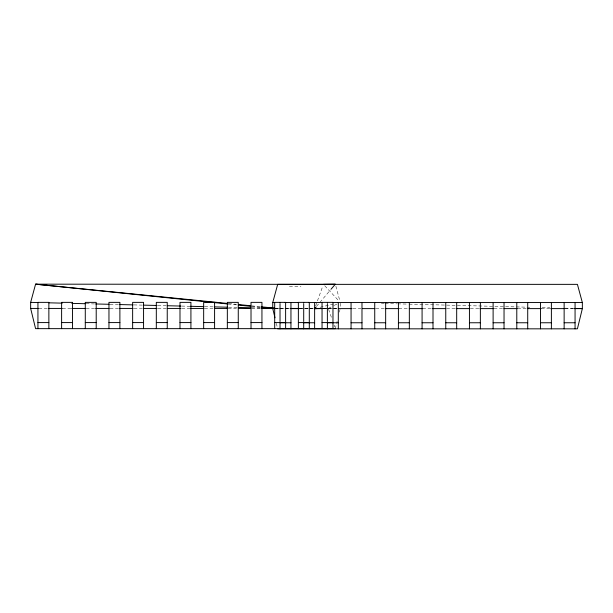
<?xml version="1.0" encoding="UTF-8"?>
<svg xmlns="http://www.w3.org/2000/svg" width="613" height="613" viewBox="0 0 613 613"><rect width="100%" height="100%" fill="white"/><g stroke="black" fill="none" stroke-linecap="round" stroke-linejoin="round"><path stroke-width="0.46" stroke-dasharray="3.06 2.3" d="M335.319 328.645L337.119 321.296M339.357 312.109L340.031 309.35M315.611 305.918L322.775 286.148M316.461 306.454L330.453 289.926M328.307 308.431L333.426 305.833M334.284 305.397L336.844 304.102M320.124 307.274L335.679 303.481M275.444 308.239L277.344 308.431L273.666 308.577L284.049 308.577M323.748 308.492L326.484 308.454M323.174 308.554L326.024 308.531M326.967 308.523L337.411 308.454M284.984 308.569L289.696 308.554M300.056 308.523L307.588 308.5M308.531 308.492L313.243 308.477M323.603 308.446L326.423 308.439M289.443 286.493L300.952 286.493M38.849 308.431L47.952 308.431M62.518 308.431L71.629 308.431M86.149 308.431L95.306 308.431M110.072 308.431L118.976 308.431M133.994 308.431L142.653 308.431M157.916 308.431L166.529 308.431M181.808 308.431L190.451 308.431M204.573 308.431L213.684 308.431M228.251 308.431L236.449 308.431M251.69 308.431L260.303 308.431M274.586 308.431L289.612 308.431M299.282 308.431L313.212 308.431M322.951 308.431L337.495 308.431M275.582 308.615L290.049 308.615M299.152 308.615L313.718 308.615M323.235 308.615L337.579 308.615M352.881 308.615L361.072 308.615M375.823 308.615L384.749 308.615M398.772 308.615L408.427 308.615M422.679 308.615L431.284 308.615M446.578 308.615L455.183 308.615M470.347 308.615L479.09 308.615M494.024 308.615L502.989 308.615M517.694 308.615L526.805 308.615M541.371 308.615L550.482 308.615M565.048 308.615L574.151 308.615M86.111 303.726L94.762 303.941M110.011 304.316L118.684 304.531M133.918 304.906L142.607 305.121M157.825 305.496L166.529 305.711M181.732 306.079L190.451 306.293M204.673 306.646L214.236 306.883M228.58 307.236L237.185 307.442M251.69 307.803L260.303 308.01M273.666 308.339L277.344 308.431M381.401 303.427L384.274 303.504M385.232 303.527L396.711 303.826M397.668 303.849L408.197 304.117M409.155 304.148L515.364 306.883M516.322 306.906L529.724 307.251M542.16 307.573L549.815 307.772M565.125 308.17L573.737 308.393M228.802 303.558L236.419 304.324M251.644 305.856L260.211 306.715M227.982 304.002L236.549 304.883M251.79 306.454L260.364 307.335M324.721 285.742L338.958 300.983M328.614 309.312L331.664 318.101M334.1 325.128L334.713 326.89M335.863 286.156L340.008 301.466M276.333 323.312L277.229 326.99M340.253 303.236L340.253 307.565"/><path stroke-width="0.92" d="M335.319 328.645L35.585 328.645L30.65 308.431L30.65 302.37L35.585 284.171L335.372 284.355M274.984 317.802L272.747 308.615L272.747 302.546L277.681 284.355L577.415 284.355L582.35 302.546L582.35 308.615L577.415 328.829L277.681 328.829M322.285 308.615L314.63 308.615L315.848 307.174M331.066 289.206L335.319 284.171L323.426 284.355M316.53 308.6L314.63 308.615L316.461 308.163M261.314 307.435L274.586 308.538M314.63 308.615L321.925 308.515M272.747 302.546L274.655 302.546M285.168 302.546L298.539 302.546M309.052 302.546L322.423 302.546M332.844 302.546L582.35 302.546M30.65 308.431L38.305 308.431M48.833 308.431L62.227 308.431M71.798 308.431L85.192 308.431M95.72 308.431L109.114 308.431M119.642 308.431L133.036 308.431M143.565 308.431L156.959 308.431M167.487 308.431L180.881 308.431M190.451 308.431L203.845 308.431M214.374 308.431L227.768 308.431M238.296 308.431L250.732 308.431M261.261 308.431L274.586 308.431M290.562 308.431L299.052 308.431M314.155 308.431L321.702 308.431M272.747 308.615L274.639 308.615M290.738 308.615L299.152 308.615M338.537 308.615L351.923 308.615M362.436 308.615L374.872 308.615M385.385 308.615L398.772 308.615M409.292 308.615L422.679 308.615M432.234 308.615L445.62 308.615M456.141 308.615L469.527 308.615M480.04 308.615L493.427 308.615M503.947 308.615L517.334 308.615M527.847 308.615L541.233 308.615M550.796 308.615L564.182 308.615M574.703 308.615L582.35 308.615L574.695 308.416M37.937 322.584L48.864 322.584M61.614 322.584L72.541 322.584M85.284 322.584L96.21 322.584M108.961 322.584L119.887 322.584M132.638 322.584L143.565 322.584M156.315 322.584L167.242 322.584M179.992 322.584L190.919 322.584M203.662 322.584L214.588 322.584M227.339 322.584L238.265 322.584M251.016 322.584L261.943 322.584M274.693 322.584L285.62 322.584M298.37 322.584L309.297 322.584M322.047 322.584L332.974 322.584M280.026 322.76L290.953 322.76M303.703 322.76L314.63 322.76M327.38 322.76L338.307 322.76M351.057 322.76L361.984 322.76M374.735 322.76L385.661 322.76M398.412 322.76L409.338 322.76M422.081 322.76L433.008 322.76M445.758 322.76L456.685 322.76M469.435 322.76L480.362 322.76M493.113 322.76L504.039 322.76M516.79 322.76L527.716 322.76M540.459 322.76L551.386 322.76M564.136 322.76L575.063 322.76M30.65 302.37L38.305 302.554M48.833 302.814L62.227 303.144M71.798 303.381L85.192 303.711M95.72 303.964L109.114 304.293M119.642 304.554L133.036 304.883M143.565 305.144L156.959 305.473M167.487 305.734L180.881 306.063M190.451 306.293L203.845 306.623M214.374 306.883L227.768 307.213M238.296 307.473L250.732 307.78M261.261 308.032L274.586 308.362M227.852 303.466L35.585 284.171L227.982 304.002M238.319 304.515L250.694 305.757M261.169 306.806L274.494 308.147M238.457 305.075L250.84 306.354M575.063 302.546L575.063 328.829M564.136 302.546L564.136 328.829M551.386 302.546L551.386 328.829M540.459 302.546L540.459 328.829M527.716 302.546L527.716 328.829M516.79 302.546L516.79 328.829M504.039 302.546L504.039 328.829M493.113 302.546L493.113 328.829M480.362 302.546L480.362 328.829M469.435 302.546L469.435 328.829M456.685 302.546L456.685 328.829M445.758 302.546L445.758 328.829M433.008 302.546L433.008 328.829M422.081 302.546L422.081 328.829M409.338 302.546L409.338 328.829M398.412 302.546L398.412 328.829M385.661 302.546L385.661 328.829M374.735 302.546L374.735 328.829M361.984 302.546L361.984 328.829M351.057 302.546L351.057 328.829M338.307 302.546L338.307 328.829M332.974 328.645L332.974 302.37L322.047 302.37L322.047 328.645M327.38 302.584L327.38 303.266M327.38 304.155L327.38 321.564M327.38 322.484L327.38 328.829M314.63 302.546L314.63 328.829M309.297 328.645L309.297 302.37L298.37 302.37L298.37 328.645M303.703 302.584L303.703 303.266M303.703 304.155L303.703 321.564M303.703 322.484L303.703 328.829M290.953 302.546L290.953 328.829M285.62 328.645L285.62 302.37L274.693 302.37L274.693 328.645M280.026 302.584L280.026 303.266M280.026 304.155L280.026 321.564M280.026 322.484L280.026 328.829M261.943 328.645L261.943 302.37L251.016 302.37L251.016 328.645M238.265 328.645L238.265 302.37L227.339 302.37L227.339 328.645M214.588 328.645L214.588 302.37L203.662 302.37L203.662 328.645M190.919 328.645L190.919 302.37L179.992 302.37L179.992 328.645M167.242 328.645L167.242 302.37L156.315 302.37L156.315 328.645M143.565 328.645L143.565 302.37L132.638 302.37L132.638 328.645M119.887 328.645L119.887 302.37L108.961 302.37L108.961 328.645M96.21 328.645L96.21 302.37L85.284 302.37L85.284 328.645M72.541 328.645L72.541 302.37L61.614 302.37L61.614 328.645M48.864 328.645L48.864 302.37L37.937 302.37L37.937 328.645"/></g></svg>
